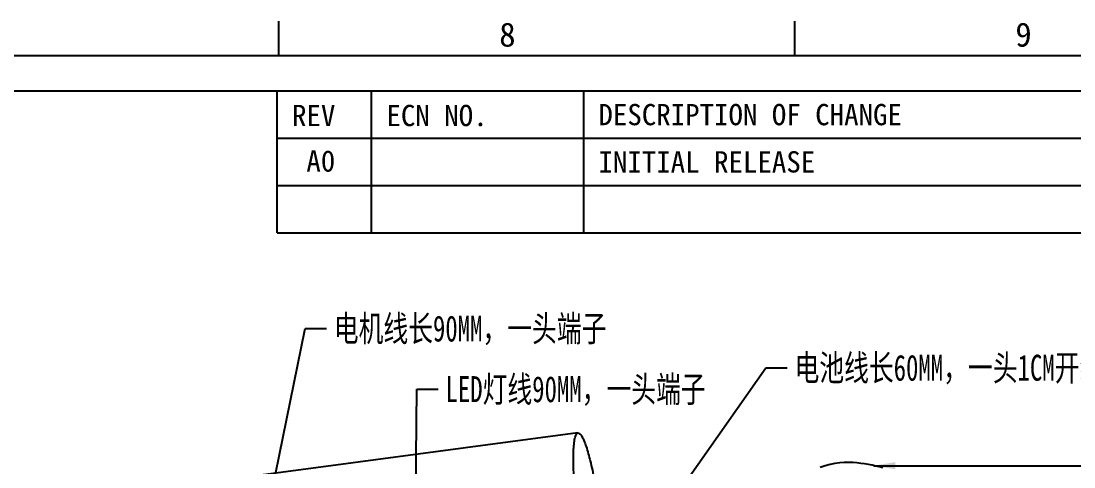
# Model space of a CAD drawing. Header units: millimetres. Extents: x 0 to 420, y 0 to 297.
# Drawn here: x 278.4 to 367.6, y 258.8 to 296.5 of the extents above; entities that cross this region are included whole.
import ezdxf

# ---------------------------------------------------------------- set-up
doc = ezdxf.new("R2010")
doc.units = ezdxf.units.MM
doc.header["$LTSCALE"] = 23.1
doc.layers.get('0').update_dxf_attribs({"linetype": 'CONTINUOUS'})
doc.styles.get("Standard").update_dxf_attribs({"font": 'txt', "width": 0.7})
doc.styles.add('TEXTSTYLE_2', font='txt')
doc.dimstyles.get("Standard").update_dxf_attribs({"dimtxt": 2.2, "dimasz": 1.8, "dimexe": 1.5, "dimexo": 0.5, "dimtad": 1, "dimdec": 1, "dimzin": 0, "dimdsep": 46, "dimtxsty": 'Standard', "dimblk": '_FILLED', "dimcen": 0.09, "dimclrt": 5, "dimazin": 0, "dimtp": 0.01, "dimtm": 0.01, "dimtfac": 1, "dimtdec": 1, "dimtofl": 0, "dimtmove": 0, "dimatfit": 3, "dimldrblk": '_FILLED', "dimfxl": 1, "dimtolj": 1, "dimtzin": 0, "dimarcsym": 0})

# ---------------------------------------------------------------- blocks, each defined once
blk = doc.blocks.new('_FILLED')
at = {"color": 0, "linetype": 'ByBlock'}
blk.add_solid([(0, 0), (-1, 0.167), (-1, -0.167)], dxfattribs=at)

msp = doc.modelspace()

# ---------------------------------------------------------------- linework, layer by layer
at = {"color": 7, "linetype": 'Continuous'}
for p, q in [((300.227, 293.598), (300.227, 296.513)), ((343.95, 293.598), (343.95, 296.513)), ((2.914, 293.598), (417.085, 293.598)), ((2.914, 290.598), (417.085, 290.598)), ((300.085, 278.598), (300.085, 290.598)), ((308.085, 278.598), (308.085, 290.598)), ((326.085, 278.598), (326.085, 290.598)), ((300.085, 286.598), (414.085, 286.598)), ((300.085, 282.598), (414.085, 282.598)), ((300.085, 278.598), (414.085, 278.598)), ((325.578, 261.656), (282.052, 255.881))]:
    msp.add_line(p, q, dxfattribs=at)
msp.add_lwpolyline([(351.391, 258.705), (351.106, 258.783), (350.81, 258.854), (350.502, 258.919), (350.186, 258.979), (349.865, 259.034), (349.539, 259.083), (349.205, 259.122), (348.858, 259.151), (348.501, 259.163), (348.132, 259.156), (347.748, 259.124), (347.348, 259.067), (346.937, 258.983), (346.522, 258.874), (346.104, 258.739)], dxfattribs=at)
for points, knots in [([(326.665, 249.42), (326.592, 249.638), (326.449, 250.115), (326.171, 251.208), (325.855, 252.773), (325.544, 254.777), (325.349, 256.496), (325.246, 257.828), (325.2, 258.735), (325.185, 259.548), (325.2, 260.247), (325.239, 260.75), (325.289, 261.082), (325.331, 261.275), (325.38, 261.43), (325.436, 261.546), (325.498, 261.626), (325.553, 261.652), (325.578, 261.656)], [0, 0, 0, 0, 0.055202, 0.11989, 0.271062, 0.439072, 0.60759, 0.686894, 0.760275, 0.825984, 0.882456, 0.928443, 0.94721, 0.96308, 0.976047, 0.986207, 0.99391, 1, 1, 1, 1]), ([(325.578, 261.656), (325.602, 261.659), (325.659, 261.649), (325.738, 261.592), (325.819, 261.501), (325.904, 261.372), (325.992, 261.207), (326.122, 260.918), (326.209, 260.679), (326.266, 260.508)], [0, 0, 0, 0, 0.052876, 0.119094, 0.205817, 0.316032, 0.450917, 0.610398, 1, 1, 1, 1]), ([(326.266, 260.508), (326.401, 260.106), (326.653, 259.186), (326.978, 257.673), (327.269, 255.958), (327.428, 254.758), (327.497, 254.146)], [0, 0, 0, 0, 0.19625, 0.440529, 0.715151, 1, 1, 1, 1])]:
    msp.add_open_spline(points, degree=3, knots=knots, dxfattribs=at)

# ---------------------------------------------------------------- texts
at = {"color": 7, "linetype": 'Continuous', "char_height": 2.042, "width": 2.04229, "attachment_point": 1, "line_spacing_factor": 0.9, "style": 'TEXTSTYLE_2'}
for s, insert in [('8', (318.907, 296.391)), ('9', (362.629, 296.391))]:
    msp.add_mtext(s, dxfattribs=dict(at, insert=insert))
at = {"color": 7, "linetype": 'Continuous', "char_height": 1.8, "attachment_point": 1, "style": 'TEXTSTYLE_2'}
for s, insert, width in [('REV', (301.353, 289.423), 5.4), ('ECN NO.', (309.353, 289.423), 12.6), (' DESCRIPTION OF CHANGE', (326.085, 289.498), 39.6)]:
    msp.add_mtext(s, dxfattribs=dict(at, insert=insert, width=width))
at = {"color": 5, "linetype": 'Continuous', "insert": (302.566, 285.572), "char_height": 1.8, "width": 3.6, "attachment_point": 1, "line_spacing_factor": 0.9, "style": 'TEXTSTYLE_2'}
msp.add_mtext('A0', dxfattribs=at)
at = {"color": 5, "linetype": 'Continuous', "insert": (326.085, 285.498), "char_height": 1.8, "width": 28.8, "attachment_point": 1, "style": 'TEXTSTYLE_2'}
msp.add_mtext(' INITIAL RELEASE', dxfattribs=at)
at = {"color": 5, "char_height": 2.2, "attachment_point": 1}
for s, insert in [('{\\fSimSun|b0|i0|c134|p2;电机线长90MM，一头端子}', (304.89, 271.596)), ('{\\fSimSun|b0|i0|c134|p2;LED灯线90MM，一头端子}', (314.355, 266.463))]:
    msp.add_mtext(s, dxfattribs=dict(at, insert=insert))
at = {"color": 5, "insert": (343.923, 268.275), "char_height": 2.2, "width": 42.82541, "attachment_point": 1}
msp.add_mtext('{\\fSimSun|b0|i0|c134|p2;电池线长60MM，一头1CM开线浸锡2MM}', dxfattribs=at)

# ---------------------------------------------------------------- leaders
at = {"annotation_type": 0, "has_hookline": 1}
for points, hookline_direction, text_width in [([(298.952, 253.296), (302.465, 270.496), (304.265, 270.496)], 0, 23.78), ([(328.323, 248.438), (341.498, 267.175), (343.298, 267.175)], 0, 34.869), ([(311.536, 231.239), (311.93, 265.363), (313.73, 265.363)], 0, 22.954), ([(350.656, 258.886), (384.151, 258.848)], 1, 23.23)]:
    msp.add_leader(points, dimstyle='Standard', override={"dimgap": 0.625, "dimtad": 0}, dxfattribs=dict(at, hookline_direction=hookline_direction, text_width=text_width))

doc.saveas('drawing.dxf')
